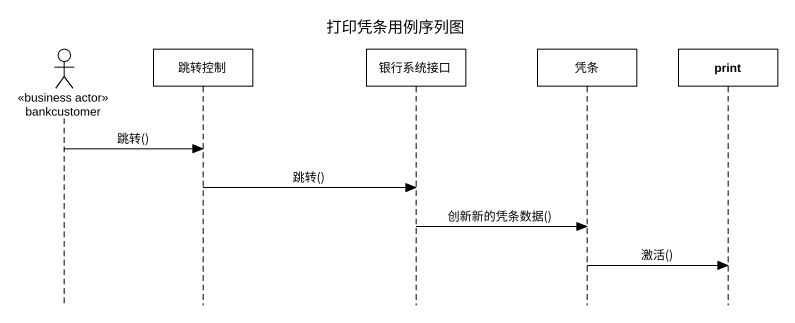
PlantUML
@startuml
title 打印凭条用例序列图
hide footbox
actor bankcustomer <<business actor>>
participant 跳转控制
participant 银行系统接口
participant 凭条
participant print

bankcustomer -> 跳转控制 : 跳转()
跳转控制 -> 银行系统接口 : 跳转()
银行系统接口 -> 凭条 : 创新新的凭条数据()
凭条 -> print : 激活()
@enduml
